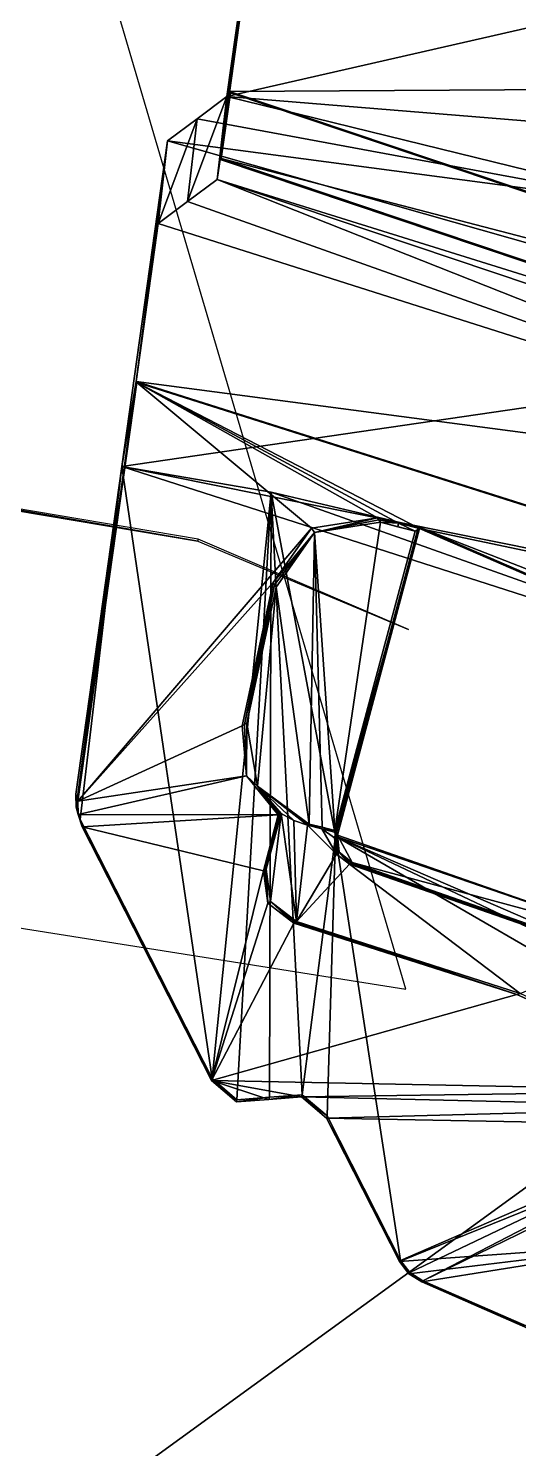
# Model space of a CAD drawing. Header units: millimetres. Extents: x -228 to 228, y -204 to 237.
# Drawn here: x 5.78 to 17.26, y 34.22 to 67.45 of the extents above; entities that cross this region are included whole.
import ezdxf

# ---------------------------------------------------------------- set-up
doc = ezdxf.new("R2010")
doc.units = ezdxf.units.MM
doc.header["$LTSCALE"] = 127.314815
for name, color, linetype in [('1824', 7, 'CONTINUOUS'), ('2216', 7, 'CONTINUOUS'), ('2468', 7, 'CONTINUOUS'), ('3522', 7, 'CONTINUOUS'), ('5003', 7, 'CONTINUOUS'), ('5004', 7, 'CONTINUOUS'), ('5007', 7, 'CONTINUOUS'), ('5008', 7, 'CONTINUOUS'), ('5010', 7, 'CONTINUOUS'), ('5080', 7, 'CONTINUOUS'), ('5083', 7, 'CONTINUOUS'), ('5084', 7, 'CONTINUOUS'), ('5085', 7, 'CONTINUOUS'), ('5126', 7, 'CONTINUOUS'), ('5127', 7, 'CONTINUOUS'), ('5130', 7, 'CONTINUOUS'), ('5131', 7, 'CONTINUOUS'), ('5136', 7, 'CONTINUOUS'), ('5137', 7, 'CONTINUOUS'), ('5155', 7, 'CONTINUOUS'), ('5156', 7, 'CONTINUOUS'), ('5242', 7, 'CONTINUOUS'), ('5248', 7, 'CONTINUOUS'), ('5249', 7, 'CONTINUOUS'), ('5250', 7, 'CONTINUOUS'), ('5251', 7, 'CONTINUOUS'), ('5252', 7, 'CONTINUOUS'), ('5253', 7, 'CONTINUOUS'), ('5254', 7, 'CONTINUOUS'), ('5281', 7, 'CONTINUOUS'), ('5282', 7, 'CONTINUOUS'), ('5283', 7, 'CONTINUOUS'), ('5284', 7, 'CONTINUOUS'), ('5291', 7, 'CONTINUOUS'), ('5292', 7, 'CONTINUOUS'), ('5294', 7, 'CONTINUOUS'), ('5296', 7, 'CONTINUOUS'), ('5297', 7, 'CONTINUOUS'), ('5300', 7, 'CONTINUOUS'), ('5301', 7, 'CONTINUOUS'), ('5310', 7, 'CONTINUOUS'), ('5311', 7, 'CONTINUOUS'), ('5314', 7, 'CONTINUOUS')]:
    doc.layers.add(name, color=color, linetype=linetype)

msp = doc.modelspace()

# ---------------------------------------------------------------- linework, layer by layer
at = {"layer": '1824', "color": 5, "linetype": 'Continuous'}
msp.add_3dface([(22.248, 43.836, 15.1), (8.498, 33.846, 15.1), (22.248, 43.836, 17.1), (22.248, 43.836, 15.1)], dxfattribs=at)
at = {"layer": '2216', "color": 5, "linetype": 'Continuous'}
msp.add_3dface([(0, 47.289, 1088.256), (14.613, 44.975, 1088.256), (0, 94.532, 1086.02), (0, 47.289, 1088.256)], dxfattribs=at)
at = {"layer": '2468', "color": 6, "linetype": 'Continuous'}
for points in [[(0.47, 57.067, 1080.953), (0.426, 57.023, 1083.49), (9.748, 55.455, 1083.49), (0.47, 57.067, 1080.953)], [(0.47, 57.067, 1080.953), (9.748, 55.455, 1083.49), (9.75, 55.503, 1080.818), (0.47, 57.067, 1080.953)], [(9.75, 55.503, 1080.818), (9.748, 55.455, 1083.49), (14.681, 53.39, 1080.626), (9.75, 55.503, 1080.818)]]:
    msp.add_3dface(points, dxfattribs=at)
at = {"layer": '3522', "color": 5, "linetype": 'Continuous'}
for points in [[(24.104, 60.531, 1035.99), (15.39, 82.099, 1035.99), (24.214, 61.072, 1035.99), (24.104, 60.531, 1035.99)], [(15.39, 82.099, 1035.99), (29.3, 76.176, 1035.99), (24.755, 61.181, 1035.99), (15.39, 82.099, 1035.99)], [(15.39, 82.099, 1035.99), (24.755, 61.181, 1035.99), (24.214, 61.072, 1035.99), (15.39, 82.099, 1035.99)]]:
    msp.add_3dface(points, dxfattribs=at)
at = {"layer": '5003', "color": 6, "linetype": 'Continuous'}
for points in [[(6.891, 49.537, 1039.01), (7.968, 57.198, 1039.01), (6.896, 49.231, 1039.01), (6.891, 49.537, 1039.01)], [(6.896, 49.231, 1039.01), (7.968, 57.198, 1039.01), (6.991, 48.94, 1039.01), (6.896, 49.231, 1039.01)], [(6.991, 48.94, 1039.01), (7.968, 57.198, 1039.01), (10.08, 42.878, 1039.01), (6.991, 48.94, 1039.01)], [(7.968, 57.198, 1039.01), (11.462, 56.601, 1039.01), (10.08, 42.878, 1039.01), (7.968, 57.198, 1039.01)], [(10.08, 42.878, 1039.01), (11.462, 56.601, 1039.01), (10.662, 42.381, 1039.01), (10.08, 42.878, 1039.01)], [(10.662, 42.381, 1039.01), (11.462, 56.601, 1039.01), (11.424, 42.441, 1039.01), (10.662, 42.381, 1039.01)], [(11.424, 42.441, 1039.01), (11.462, 56.601, 1039.01), (12.188, 42.501, 1039.01), (11.424, 42.441, 1039.01)], [(14.913, 55.791, 1039.01), (12.972, 48.548, 1039.01), (11.462, 56.601, 1039.01), (14.913, 55.791, 1039.01)], [(11.462, 56.601, 1039.01), (12.972, 48.548, 1039.01), (12.188, 42.501, 1039.01), (11.462, 56.601, 1039.01)], [(12.188, 42.501, 1039.01), (12.972, 48.548, 1039.01), (12.77, 42.004, 1039.01), (12.188, 42.501, 1039.01)], [(12.77, 42.004, 1039.01), (12.972, 48.548, 1039.01), (14.491, 38.626, 1039.01), (12.77, 42.004, 1039.01)], [(23.429, 42.502, 1039.01), (12.972, 48.548, 1039.01), (25.054, 42.826, 1039.01), (23.429, 42.502, 1039.01)], [(12.972, 48.548, 1039.01), (23.429, 42.502, 1039.01), (14.491, 38.626, 1039.01), (12.972, 48.548, 1039.01)], [(25.054, 42.826, 1039.01), (12.972, 48.548, 1039.01), (26.546, 42.668, 1039.01), (25.054, 42.826, 1039.01)], [(14.491, 38.626, 1039.01), (23.429, 42.502, 1039.01), (14.71, 38.34, 1039.01), (14.491, 38.626, 1039.01)], [(14.71, 38.34, 1039.01), (23.429, 42.502, 1039.01), (15.016, 38.149, 1039.01), (14.71, 38.34, 1039.01)], [(23.429, 42.502, 1039.01), (22.05, 41.582, 1039.01), (15.016, 38.149, 1039.01), (23.429, 42.502, 1039.01)], [(15.016, 38.149, 1039.01), (22.05, 41.582, 1039.01), (17.806, 36.929, 1039.01), (15.016, 38.149, 1039.01)]]:
    msp.add_3dface(points, dxfattribs=at)
at = {"layer": '5004', "color": 6, "linetype": 'Continuous'}
for points in [[(8.316, 59.169, 1041.01), (6.938, 49.368, 1041.01), (12.41, 55.759, 1041.01), (8.316, 59.169, 1041.01)], [(8.316, 59.169, 1041.01), (14.937, 55.747, 1041.01), (27.297, 53.15, 1041.01), (8.316, 59.169, 1041.01)], [(14.937, 55.747, 1041.01), (8.316, 59.169, 1041.01), (14.444, 55.877, 1041.01), (14.937, 55.747, 1041.01)], [(14.444, 55.877, 1041.01), (8.316, 59.169, 1041.01), (13.95, 56.002, 1041.01), (14.444, 55.877, 1041.01)], [(13.95, 56.002, 1041.01), (8.316, 59.169, 1041.01), (12.41, 55.759, 1041.01), (13.95, 56.002, 1041.01)], [(12.41, 55.759, 1041.01), (6.938, 49.368, 1041.01), (11.512, 54.484, 1041.01), (12.41, 55.759, 1041.01)], [(27.297, 53.15, 1041.01), (14.937, 55.747, 1041.01), (30.499, 48.996, 1041.01), (27.297, 53.15, 1041.01)], [(11.512, 54.484, 1041.01), (6.938, 49.368, 1041.01), (10.787, 51.133, 1041.01), (11.512, 54.484, 1041.01)], [(10.787, 51.133, 1041.01), (6.938, 49.368, 1041.01), (10.888, 49.961, 1041.01), (10.787, 51.133, 1041.01)], [(6.938, 49.368, 1041.01), (6.942, 49.062, 1041.01), (10.888, 49.961, 1041.01), (6.938, 49.368, 1041.01)], [(10.888, 49.961, 1041.01), (6.942, 49.062, 1041.01), (11.629, 49.049, 1041.01), (10.888, 49.961, 1041.01)], [(6.942, 49.062, 1041.01), (7.038, 48.771, 1041.01), (11.629, 49.049, 1041.01), (6.942, 49.062, 1041.01)], [(11.629, 49.049, 1041.01), (7.038, 48.771, 1041.01), (11.279, 47.743, 1041.01), (11.629, 49.049, 1041.01)], [(7.038, 48.771, 1041.01), (10.065, 42.831, 1041.01), (11.279, 47.743, 1041.01), (7.038, 48.771, 1041.01)], [(13.055, 48.173, 1041.01), (13.015, 48.573, 1041.01), (13.008, 48.547, 1041.01), (13.055, 48.173, 1041.01)], [(13.357, 47.936, 1041.01), (13.015, 48.573, 1041.01), (13.055, 48.173, 1041.01), (13.357, 47.936, 1041.01)], [(13.015, 48.573, 1041.01), (13.357, 47.936, 1041.01), (20.013, 46.133, 1041.01), (13.015, 48.573, 1041.01)], [(13.357, 47.936, 1041.01), (19.466, 45.796, 1041.01), (20.013, 46.133, 1041.01), (13.357, 47.936, 1041.01)], [(11.279, 47.743, 1041.01), (10.065, 42.831, 1041.01), (11.382, 46.98, 1041.01), (11.279, 47.743, 1041.01)], [(11.382, 46.98, 1041.01), (10.065, 42.831, 1041.01), (11.996, 46.516, 1041.01), (11.382, 46.98, 1041.01)], [(11.996, 46.516, 1041.01), (10.065, 42.831, 1041.01), (17.216, 44.847, 1041.01), (11.996, 46.516, 1041.01)], [(17.216, 44.847, 1041.01), (10.065, 42.831, 1041.01), (22.212, 42.594, 1041.01), (17.216, 44.847, 1041.01)], [(12.173, 42.454, 1041.01), (10.065, 42.831, 1041.01), (11.409, 42.393, 1041.01), (12.173, 42.454, 1041.01)], [(10.647, 42.334, 1041.01), (11.409, 42.393, 1041.01), (10.065, 42.831, 1041.01), (10.647, 42.334, 1041.01)], [(10.065, 42.831, 1041.01), (12.173, 42.454, 1041.01), (22.212, 42.594, 1041.01), (10.065, 42.831, 1041.01)], [(22.212, 42.594, 1041.01), (12.173, 42.454, 1041.01), (22.478, 42.21, 1041.01), (22.212, 42.594, 1041.01)], [(12.173, 42.454, 1041.01), (12.755, 41.957, 1041.01), (22.478, 42.21, 1041.01), (12.173, 42.454, 1041.01)], [(22.478, 42.21, 1041.01), (12.755, 41.957, 1041.01), (22.307, 41.772, 1041.01), (22.478, 42.21, 1041.01)], [(12.755, 41.957, 1041.01), (14.466, 38.598, 1041.01), (22.307, 41.772, 1041.01), (12.755, 41.957, 1041.01)], [(22.307, 41.772, 1041.01), (14.466, 38.598, 1041.01), (20.869, 39.06, 1041.01), (22.307, 41.772, 1041.01)], [(14.466, 38.598, 1041.01), (14.685, 38.312, 1041.01), (20.869, 39.06, 1041.01), (14.466, 38.598, 1041.01)], [(14.685, 38.312, 1041.01), (14.991, 38.122, 1041.01), (20.869, 39.06, 1041.01), (14.685, 38.312, 1041.01)], [(14.991, 38.122, 1041.01), (17.786, 36.901, 1041.01), (20.869, 39.06, 1041.01), (14.991, 38.122, 1041.01)]]:
    msp.add_3dface(points, dxfattribs=at)
at = {"layer": '5007', "color": 6, "linetype": 'Continuous'}
msp.add_3dface([(29.99, 66.161, 1079.566), (28.964, 67.972, 1079.665), (11.441, 71.735, 1079.566), (29.99, 66.161, 1079.566)], dxfattribs=at)
at = {"layer": '5008', "color": 6, "linetype": 'Continuous'}
for points in [[(9.503, 63.398, 1057.814), (29.069, 56.453, 1040.41), (10.199, 63.915, 1075.51), (9.503, 63.398, 1057.814)], [(10.199, 63.915, 1075.51), (29.069, 56.453, 1040.41), (30.444, 57.117, 1075.51), (10.199, 63.915, 1075.51)], [(8.816, 62.883, 1040.41), (29.069, 56.453, 1040.41), (9.503, 63.398, 1057.814), (8.816, 62.883, 1040.41)]]:
    msp.add_3dface(points, dxfattribs=at)
at = {"layer": '5010', "color": 6, "linetype": 'Continuous'}
for points in [[(10.427, 65.859, 1074.21), (21.241, 63.206, 1074.21), (9.726, 65.338, 1056.417), (10.427, 65.859, 1074.21)], [(9.726, 65.338, 1056.417), (21.241, 63.206, 1074.21), (9.036, 64.82, 1038.91), (9.726, 65.338, 1056.417)], [(9.036, 64.82, 1038.91), (21.241, 63.206, 1074.21), (26.396, 59.888, 1038.91), (9.036, 64.82, 1038.91)]]:
    msp.add_3dface(points, dxfattribs=at)
at = {"layer": '5080', "color": 6, "linetype": 'Continuous'}
for points in [[(11.282, 71.617, 1075.51), (10.488, 65.971, 1075.51), (29.802, 66.091, 1075.51), (11.282, 71.617, 1075.51)], [(10.488, 65.971, 1075.51), (31.433, 58.942, 1075.51), (29.802, 66.091, 1075.51), (10.488, 65.971, 1075.51)], [(10.266, 64.387, 1075.51), (10.199, 63.915, 1075.51), (30.671, 57.536, 1075.51), (10.266, 64.387, 1075.51)], [(10.199, 63.915, 1075.51), (30.444, 57.117, 1075.51), (30.671, 57.536, 1075.51), (10.199, 63.915, 1075.51)]]:
    msp.add_3dface(points, dxfattribs=at)
at = {"layer": '5083', "color": 6, "linetype": 'Continuous'}
for points in [[(31.444, 58.907, 1076.26), (10.511, 65.941, 1076.26), (10.295, 64.409, 1076.26), (31.444, 58.907, 1076.26)], [(30.706, 57.546, 1076.26), (31.444, 58.907, 1076.26), (10.295, 64.409, 1076.26), (30.706, 57.546, 1076.26)]]:
    msp.add_3dface(points, dxfattribs=at)
at = {"layer": '5084', "color": 6, "linetype": 'Continuous'}
for points in [[(9.036, 64.82, 1038.91), (26.396, 59.888, 1038.91), (7.965, 57.202, 1038.91), (9.036, 64.82, 1038.91)], [(26.396, 59.888, 1038.91), (41.748, 50.403, 1038.91), (7.965, 57.202, 1038.91), (26.396, 59.888, 1038.91)], [(7.965, 57.202, 1038.91), (41.748, 50.403, 1038.91), (26.799, 51.159, 1038.91), (7.965, 57.202, 1038.91)]]:
    msp.add_3dface(points, dxfattribs=at)
at = {"layer": '5085', "color": 6, "linetype": 'Continuous'}
for points in [[(7.968, 57.198, 1039.01), (7.965, 57.202, 1038.91), (26.799, 51.159, 1038.91), (7.968, 57.198, 1039.01)], [(11.462, 56.601, 1039.01), (7.968, 57.198, 1039.01), (26.799, 51.159, 1038.91), (11.462, 56.601, 1039.01)], [(14.913, 55.791, 1039.01), (11.462, 56.601, 1039.01), (26.799, 51.159, 1038.91), (14.913, 55.791, 1039.01)], [(14.914, 55.787, 1039.11), (14.913, 55.791, 1039.01), (26.799, 51.159, 1038.91), (14.914, 55.787, 1039.11)], [(14.914, 55.787, 1039.11), (26.799, 51.159, 1038.91), (30.505, 49.029, 1039.21), (14.914, 55.787, 1039.11)]]:
    msp.add_3dface(points, dxfattribs=at)
at = {"layer": '5126', "color": 6, "linetype": 'Continuous'}
for points in [[(14.019, 55.895, 1046.01), (12.477, 55.654, 1046.01), (12.953, 48.68, 1046.01), (14.019, 55.895, 1046.01)], [(14.83, 55.685, 1046.01), (14.019, 55.895, 1046.01), (12.953, 48.68, 1046.01), (14.83, 55.685, 1046.01)], [(14.425, 55.791, 1046.01), (14.019, 55.895, 1046.01), (14.83, 55.685, 1046.01), (14.425, 55.791, 1046.01)], [(12.477, 55.654, 1046.01), (11.578, 54.378, 1046.01), (12.355, 48.835, 1046.01), (12.477, 55.654, 1046.01)], [(12.654, 48.759, 1046.01), (12.477, 55.654, 1046.01), (12.355, 48.835, 1046.01), (12.654, 48.759, 1046.01)], [(12.953, 48.68, 1046.01), (12.477, 55.654, 1046.01), (12.654, 48.759, 1046.01), (12.953, 48.68, 1046.01)], [(11.578, 54.378, 1046.01), (10.891, 51.197, 1046.01), (11.143, 49.724, 1046.01), (11.578, 54.378, 1046.01)], [(12.355, 48.835, 1046.01), (11.578, 54.378, 1046.01), (11.143, 49.724, 1046.01), (12.355, 48.835, 1046.01)]]:
    msp.add_3dface(points, dxfattribs=at)
at = {"layer": '5127', "color": 6, "linetype": 'Continuous'}
for points in [[(10.199, 63.915, 1075.51), (11.543, 73.514, 1075.352), (11.242, 71.664, 1074.21), (10.199, 63.915, 1075.51)], [(11.543, 73.514, 1075.352), (10.199, 63.915, 1075.51), (10.266, 64.387, 1075.51), (11.543, 73.514, 1075.352)], [(10.488, 65.971, 1075.51), (11.543, 73.514, 1075.352), (10.266, 64.387, 1075.51), (10.488, 65.971, 1075.51)], [(11.543, 73.514, 1075.352), (10.488, 65.971, 1075.51), (11.282, 71.617, 1075.51), (11.543, 73.514, 1075.352)], [(10.199, 63.915, 1075.51), (11.242, 71.664, 1074.21), (10.427, 65.859, 1074.21), (10.199, 63.915, 1075.51)], [(9.503, 63.398, 1057.814), (10.199, 63.915, 1075.51), (10.427, 65.859, 1074.21), (9.503, 63.398, 1057.814)], [(9.503, 63.398, 1057.814), (10.427, 65.859, 1074.21), (9.726, 65.338, 1056.417), (9.503, 63.398, 1057.814)], [(10.488, 65.971, 1075.51), (10.266, 64.387, 1075.51), (10.295, 64.409, 1076.26), (10.488, 65.971, 1075.51)], [(10.511, 65.941, 1076.26), (10.488, 65.971, 1075.51), (10.295, 64.409, 1076.26), (10.511, 65.941, 1076.26)], [(8.816, 62.883, 1040.41), (9.503, 63.398, 1057.814), (9.726, 65.338, 1056.417), (8.816, 62.883, 1040.41)], [(8.816, 62.883, 1040.41), (9.726, 65.338, 1056.417), (9.036, 64.82, 1038.91), (8.816, 62.883, 1040.41)], [(7.968, 57.198, 1039.01), (9.036, 64.82, 1038.91), (7.965, 57.202, 1038.91), (7.968, 57.198, 1039.01)], [(9.036, 64.82, 1038.91), (7.968, 57.198, 1039.01), (8.298, 59.192, 1040.41), (9.036, 64.82, 1038.91)], [(8.816, 62.883, 1040.41), (9.036, 64.82, 1038.91), (8.298, 59.192, 1040.41), (8.816, 62.883, 1040.41)], [(7.968, 57.198, 1039.01), (6.938, 49.368, 1041.01), (8.298, 59.192, 1040.41), (7.968, 57.198, 1039.01)], [(6.938, 49.368, 1041.01), (8.316, 59.169, 1041.01), (8.298, 59.192, 1040.41), (6.938, 49.368, 1041.01)], [(7.968, 57.198, 1039.01), (6.891, 49.537, 1039.01), (6.938, 49.368, 1041.01), (7.968, 57.198, 1039.01)]]:
    msp.add_3dface(points, dxfattribs=at)
at = {"layer": '5130', "color": 6, "linetype": 'Continuous'}
for points in [[(29.069, 56.453, 1040.41), (8.816, 62.883, 1040.41), (8.298, 59.192, 1040.41), (29.069, 56.453, 1040.41)], [(29.069, 56.453, 1040.41), (8.298, 59.192, 1040.41), (27.29, 53.177, 1040.41), (29.069, 56.453, 1040.41)]]:
    msp.add_3dface(points, dxfattribs=at)
at = {"layer": '5131', "color": 6, "linetype": 'Continuous'}
for points in [[(8.298, 59.192, 1040.41), (8.316, 59.169, 1041.01), (27.29, 53.177, 1040.41), (8.298, 59.192, 1040.41)], [(8.316, 59.169, 1041.01), (27.297, 53.15, 1041.01), (27.29, 53.177, 1040.41), (8.316, 59.169, 1041.01)]]:
    msp.add_3dface(points, dxfattribs=at)
at = {"layer": '5136', "color": 6, "linetype": 'Continuous'}
for points in [[(31.433, 58.942, 1075.51), (10.488, 65.971, 1075.51), (10.511, 65.941, 1076.26), (31.433, 58.942, 1075.51)], [(31.433, 58.942, 1075.51), (10.511, 65.941, 1076.26), (31.444, 58.907, 1076.26), (31.433, 58.942, 1075.51)]]:
    msp.add_3dface(points, dxfattribs=at)
at = {"layer": '5137', "color": 6, "linetype": 'Continuous'}
for points in [[(10.266, 64.387, 1075.51), (30.671, 57.536, 1075.51), (10.295, 64.409, 1076.26), (10.266, 64.387, 1075.51)], [(30.671, 57.536, 1075.51), (30.706, 57.546, 1076.26), (10.295, 64.409, 1076.26), (30.671, 57.536, 1075.51)]]:
    msp.add_3dface(points, dxfattribs=at)
at = {"layer": '5155', "color": 6, "linetype": 'Continuous'}
for points in [[(12.972, 48.548, 1039.01), (13.015, 48.573, 1041.01), (20.013, 46.133, 1041.01), (12.972, 48.548, 1039.01)], [(26.546, 42.668, 1039.01), (12.972, 48.548, 1039.01), (20.013, 46.133, 1041.01), (26.546, 42.668, 1039.01)]]:
    msp.add_3dface(points, dxfattribs=at)
at = {"layer": '5156', "color": 6, "linetype": 'Continuous'}
for points in [[(14.937, 55.747, 1041.01), (14.914, 55.787, 1039.11), (30.505, 49.029, 1039.21), (14.937, 55.747, 1041.01)], [(30.499, 48.996, 1041.01), (14.937, 55.747, 1041.01), (30.505, 49.029, 1039.21), (30.499, 48.996, 1041.01)]]:
    msp.add_3dface(points, dxfattribs=at)
at = {"layer": '5242', "color": 6, "linetype": 'Continuous'}
for points in [[(11.344, 47.781, 1044.01), (11.446, 47.019, 1044.01), (11.693, 49.085, 1044.01), (11.344, 47.781, 1044.01)], [(11.446, 47.019, 1044.01), (12.059, 46.554, 1044.01), (11.693, 49.085, 1044.01), (11.446, 47.019, 1044.01)], [(11.693, 49.085, 1044.01), (12.059, 46.554, 1044.01), (11.993, 48.92, 1044.01), (11.693, 49.085, 1044.01)], [(11.993, 48.92, 1044.01), (12.059, 46.554, 1044.01), (12.315, 48.81, 1044.01), (11.993, 48.92, 1044.01)], [(12.059, 46.554, 1044.01), (12.993, 48.133, 1044.01), (12.315, 48.81, 1044.01), (12.059, 46.554, 1044.01)], [(12.315, 48.81, 1044.01), (12.993, 48.133, 1044.01), (12.647, 48.725, 1044.01), (12.315, 48.81, 1044.01)], [(12.993, 48.133, 1044.01), (12.944, 48.51, 1044.01), (12.647, 48.725, 1044.01), (12.993, 48.133, 1044.01)], [(12.647, 48.725, 1044.01), (12.944, 48.51, 1044.01), (12.978, 48.637, 1044.01), (12.647, 48.725, 1044.01)], [(13.293, 47.899, 1044.01), (12.993, 48.133, 1044.01), (12.059, 46.554, 1044.01), (13.293, 47.899, 1044.01)], [(17.295, 44.873, 1044.01), (13.293, 47.899, 1044.01), (12.059, 46.554, 1044.01), (17.295, 44.873, 1044.01)], [(19.427, 45.756, 1044.01), (13.293, 47.899, 1044.01), (17.295, 44.873, 1044.01), (19.427, 45.756, 1044.01)]]:
    msp.add_3dface(points, dxfattribs=at)
at = {"layer": '5248', "color": 6, "linetype": 'Continuous'}
for points in [[(6.991, 48.94, 1039.01), (10.08, 42.878, 1039.01), (7.038, 48.771, 1041.01), (6.991, 48.94, 1039.01)], [(10.08, 42.878, 1039.01), (10.065, 42.831, 1041.01), (7.038, 48.771, 1041.01), (10.08, 42.878, 1039.01)]]:
    msp.add_3dface(points, dxfattribs=at)
at = {"layer": '5249', "color": 6, "linetype": 'Continuous'}
for points in [[(12.77, 42.004, 1039.01), (14.491, 38.626, 1039.01), (12.755, 41.957, 1041.01), (12.77, 42.004, 1039.01)], [(12.755, 41.957, 1041.01), (14.491, 38.626, 1039.01), (14.479, 38.612, 1040.01), (12.755, 41.957, 1041.01)], [(14.466, 38.598, 1041.01), (12.755, 41.957, 1041.01), (14.479, 38.612, 1040.01), (14.466, 38.598, 1041.01)]]:
    msp.add_3dface(points, dxfattribs=at)
at = {"layer": '5250', "color": 6, "linetype": 'Continuous'}
for points in [[(10.08, 42.878, 1039.01), (10.662, 42.381, 1039.01), (10.065, 42.831, 1041.01), (10.08, 42.878, 1039.01)], [(10.662, 42.381, 1039.01), (10.647, 42.334, 1041.01), (10.065, 42.831, 1041.01), (10.662, 42.381, 1039.01)], [(10.662, 42.381, 1039.01), (11.424, 42.441, 1039.01), (10.647, 42.334, 1041.01), (10.662, 42.381, 1039.01)], [(11.424, 42.441, 1039.01), (11.409, 42.393, 1041.01), (10.647, 42.334, 1041.01), (11.424, 42.441, 1039.01)]]:
    msp.add_3dface(points, dxfattribs=at)
at = {"layer": '5251', "color": 6, "linetype": 'Continuous'}
for points in [[(11.424, 42.441, 1039.01), (12.188, 42.501, 1039.01), (11.409, 42.393, 1041.01), (11.424, 42.441, 1039.01)], [(12.188, 42.501, 1039.01), (12.173, 42.454, 1041.01), (11.409, 42.393, 1041.01), (12.188, 42.501, 1039.01)], [(12.188, 42.501, 1039.01), (12.77, 42.004, 1039.01), (12.173, 42.454, 1041.01), (12.188, 42.501, 1039.01)], [(12.77, 42.004, 1039.01), (12.755, 41.957, 1041.01), (12.173, 42.454, 1041.01), (12.77, 42.004, 1039.01)]]:
    msp.add_3dface(points, dxfattribs=at)
at = {"layer": '5252', "color": 6, "linetype": 'Continuous'}
for points in [[(6.891, 49.537, 1039.01), (6.896, 49.231, 1039.01), (6.938, 49.368, 1041.01), (6.891, 49.537, 1039.01)], [(6.896, 49.231, 1039.01), (6.942, 49.062, 1041.01), (6.938, 49.368, 1041.01), (6.896, 49.231, 1039.01)], [(6.896, 49.231, 1039.01), (6.991, 48.94, 1039.01), (6.942, 49.062, 1041.01), (6.896, 49.231, 1039.01)], [(6.991, 48.94, 1039.01), (7.038, 48.771, 1041.01), (6.942, 49.062, 1041.01), (6.991, 48.94, 1039.01)]]:
    msp.add_3dface(points, dxfattribs=at)
at = {"layer": '5253', "color": 6, "linetype": 'Continuous'}
for points in [[(11.441, 71.735, 1079.566), (11.282, 71.617, 1075.51), (29.802, 66.091, 1075.51), (11.441, 71.735, 1079.566)], [(29.99, 66.161, 1079.566), (11.441, 71.735, 1079.566), (29.802, 66.091, 1075.51), (29.99, 66.161, 1079.566)]]:
    msp.add_3dface(points, dxfattribs=at)
at = {"layer": '5254', "color": 6, "linetype": 'Continuous'}
for points in [[(11.242, 71.664, 1074.21), (23.11, 68.76, 1074.21), (10.427, 65.859, 1074.21), (11.242, 71.664, 1074.21)], [(23.11, 68.76, 1074.21), (34.323, 63.907, 1074.21), (10.427, 65.859, 1074.21), (23.11, 68.76, 1074.21)], [(34.323, 63.907, 1074.21), (21.241, 63.206, 1074.21), (10.427, 65.859, 1074.21), (34.323, 63.907, 1074.21)]]:
    msp.add_3dface(points, dxfattribs=at)
at = {"layer": '5281', "color": 6, "linetype": 'Continuous'}
for points in [[(11.512, 54.484, 1041.01), (10.787, 51.133, 1041.01), (10.841, 51.166, 1043.621), (11.512, 54.484, 1041.01)], [(11.512, 54.484, 1041.01), (10.841, 51.166, 1043.621), (11.544, 54.433, 1043.395), (11.512, 54.484, 1041.01)], [(10.841, 51.166, 1043.621), (10.891, 51.197, 1046.01), (11.544, 54.433, 1043.395), (10.841, 51.166, 1043.621)], [(10.891, 51.197, 1046.01), (11.578, 54.378, 1046.01), (11.544, 54.433, 1043.395), (10.891, 51.197, 1046.01)]]:
    msp.add_3dface(points, dxfattribs=at)
at = {"layer": '5282', "color": 6, "linetype": 'Continuous'}
for points in [[(11.996, 46.516, 1041.01), (17.216, 44.847, 1041.01), (12.028, 46.536, 1042.574), (11.996, 46.516, 1041.01)], [(17.216, 44.847, 1041.01), (12.059, 46.554, 1044.01), (12.028, 46.536, 1042.574), (17.216, 44.847, 1041.01)], [(17.216, 44.847, 1041.01), (17.295, 44.873, 1044.01), (12.059, 46.554, 1044.01), (17.216, 44.847, 1041.01)], [(17.216, 44.847, 1041.01), (22.212, 42.594, 1041.01), (17.295, 44.873, 1044.01), (17.216, 44.847, 1041.01)]]:
    msp.add_3dface(points, dxfattribs=at)
at = {"layer": '5283', "color": 6, "linetype": 'Continuous'}
for points in [[(11.629, 49.049, 1041.01), (11.279, 47.743, 1041.01), (11.313, 47.763, 1042.574), (11.629, 49.049, 1041.01)], [(11.661, 49.067, 1042.509), (11.629, 49.049, 1041.01), (11.313, 47.763, 1042.574), (11.661, 49.067, 1042.509)], [(11.344, 47.781, 1044.01), (11.661, 49.067, 1042.509), (11.313, 47.763, 1042.574), (11.344, 47.781, 1044.01)], [(11.344, 47.781, 1044.01), (11.693, 49.085, 1044.01), (11.661, 49.067, 1042.509), (11.344, 47.781, 1044.01)]]:
    msp.add_3dface(points, dxfattribs=at)
at = {"layer": '5284', "color": 6, "linetype": 'Continuous'}
for points in [[(13.293, 47.899, 1044.01), (19.427, 45.756, 1044.01), (13.326, 47.918, 1042.447), (13.293, 47.899, 1044.01)], [(19.427, 45.756, 1044.01), (13.357, 47.936, 1041.01), (13.326, 47.918, 1042.447), (19.427, 45.756, 1044.01)], [(19.466, 45.796, 1041.01), (13.357, 47.936, 1041.01), (19.427, 45.756, 1044.01), (19.466, 45.796, 1041.01)]]:
    msp.add_3dface(points, dxfattribs=at)
at = {"layer": '5291', "color": 6, "linetype": 'Continuous'}
for points in [[(17.786, 36.901, 1041.01), (14.991, 38.122, 1041.01), (15.004, 38.136, 1040.01), (17.786, 36.901, 1041.01)], [(15.016, 38.149, 1039.01), (17.786, 36.901, 1041.01), (15.004, 38.136, 1040.01), (15.016, 38.149, 1039.01)], [(15.016, 38.149, 1039.01), (17.806, 36.929, 1039.01), (17.786, 36.901, 1041.01), (15.016, 38.149, 1039.01)]]:
    msp.add_3dface(points, dxfattribs=at)
at = {"layer": '5292', "color": 6, "linetype": 'Continuous'}
for points in [[(14.685, 38.312, 1041.01), (14.466, 38.598, 1041.01), (14.479, 38.612, 1040.01), (14.685, 38.312, 1041.01)], [(14.491, 38.626, 1039.01), (14.685, 38.312, 1041.01), (14.479, 38.612, 1040.01), (14.491, 38.626, 1039.01)], [(14.491, 38.626, 1039.01), (14.71, 38.34, 1039.01), (14.685, 38.312, 1041.01), (14.491, 38.626, 1039.01)], [(14.71, 38.34, 1039.01), (15.016, 38.149, 1039.01), (14.685, 38.312, 1041.01), (14.71, 38.34, 1039.01)], [(14.685, 38.312, 1041.01), (15.016, 38.149, 1039.01), (15.004, 38.136, 1040.01), (14.685, 38.312, 1041.01)], [(14.991, 38.122, 1041.01), (14.685, 38.312, 1041.01), (15.004, 38.136, 1040.01), (14.991, 38.122, 1041.01)]]:
    msp.add_3dface(points, dxfattribs=at)
at = {"layer": '5294', "color": 6, "linetype": 'Continuous'}
for points in [[(11.279, 47.743, 1041.01), (11.382, 46.98, 1041.01), (11.313, 47.763, 1042.574), (11.279, 47.743, 1041.01)], [(11.382, 46.98, 1041.01), (11.344, 47.781, 1044.01), (11.313, 47.763, 1042.574), (11.382, 46.98, 1041.01)], [(11.382, 46.98, 1041.01), (11.446, 47.019, 1044.01), (11.344, 47.781, 1044.01), (11.382, 46.98, 1041.01)], [(11.382, 46.98, 1041.01), (11.996, 46.516, 1041.01), (11.446, 47.019, 1044.01), (11.382, 46.98, 1041.01)], [(11.446, 47.019, 1044.01), (11.996, 46.516, 1041.01), (12.028, 46.536, 1042.574), (11.446, 47.019, 1044.01)], [(12.059, 46.554, 1044.01), (11.446, 47.019, 1044.01), (12.028, 46.536, 1042.574), (12.059, 46.554, 1044.01)]]:
    msp.add_3dface(points, dxfattribs=at)
at = {"layer": '5296', "color": 6, "linetype": 'Continuous'}
for points in [[(13.95, 56.002, 1041.01), (13.983, 55.951, 1043.395), (14.444, 55.877, 1041.01), (13.95, 56.002, 1041.01)], [(14.019, 55.895, 1046.01), (14.444, 55.877, 1041.01), (13.983, 55.951, 1043.395), (14.019, 55.895, 1046.01)], [(14.444, 55.877, 1041.01), (14.019, 55.895, 1046.01), (14.425, 55.791, 1046.01), (14.444, 55.877, 1041.01)], [(14.444, 55.877, 1041.01), (14.425, 55.791, 1046.01), (14.83, 55.685, 1046.01), (14.444, 55.877, 1041.01)], [(14.937, 55.747, 1041.01), (14.444, 55.877, 1041.01), (14.83, 55.685, 1046.01), (14.937, 55.747, 1041.01)]]:
    msp.add_3dface(points, dxfattribs=at)
at = {"layer": '5297', "color": 6, "linetype": 'Continuous'}
for points in [[(12.315, 48.81, 1044.01), (12.647, 48.725, 1044.01), (12.335, 48.823, 1045.027), (12.315, 48.81, 1044.01)], [(12.647, 48.725, 1044.01), (12.355, 48.835, 1046.01), (12.335, 48.823, 1045.027), (12.647, 48.725, 1044.01)], [(12.654, 48.759, 1046.01), (12.355, 48.835, 1046.01), (12.647, 48.725, 1044.01), (12.654, 48.759, 1046.01)], [(12.953, 48.68, 1046.01), (12.654, 48.759, 1046.01), (12.647, 48.725, 1044.01), (12.953, 48.68, 1046.01)], [(12.953, 48.68, 1046.01), (12.647, 48.725, 1044.01), (12.978, 48.637, 1044.01), (12.953, 48.68, 1046.01)]]:
    msp.add_3dface(points, dxfattribs=at)
at = {"layer": '5300', "color": 6, "linetype": 'Continuous'}
for points in [[(14.937, 55.747, 1041.01), (14.83, 55.685, 1046.01), (12.953, 48.68, 1046.01), (14.937, 55.747, 1041.01)], [(14.937, 55.747, 1041.01), (12.953, 48.68, 1046.01), (12.978, 48.637, 1044.01), (14.937, 55.747, 1041.01)], [(13.015, 48.573, 1041.01), (14.937, 55.747, 1041.01), (12.978, 48.637, 1044.01), (13.015, 48.573, 1041.01)], [(12.944, 48.51, 1044.01), (13.015, 48.573, 1041.01), (12.978, 48.637, 1044.01), (12.944, 48.51, 1044.01)], [(13.015, 48.573, 1041.01), (12.944, 48.51, 1044.01), (12.977, 48.529, 1042.447), (13.015, 48.573, 1041.01)], [(13.008, 48.547, 1041.01), (13.015, 48.573, 1041.01), (12.977, 48.529, 1042.447), (13.008, 48.547, 1041.01)]]:
    msp.add_3dface(points, dxfattribs=at)
at = {"layer": '5301', "color": 6, "linetype": 'Continuous'}
for points in [[(14.913, 55.791, 1039.01), (13.015, 48.573, 1041.01), (12.972, 48.548, 1039.01), (14.913, 55.791, 1039.01)], [(14.914, 55.787, 1039.11), (13.015, 48.573, 1041.01), (14.913, 55.791, 1039.01), (14.914, 55.787, 1039.11)], [(14.937, 55.747, 1041.01), (13.015, 48.573, 1041.01), (14.914, 55.787, 1039.11), (14.937, 55.747, 1041.01)]]:
    msp.add_3dface(points, dxfattribs=at)
at = {"layer": '5310', "color": 6, "linetype": 'Continuous'}
for points in [[(10.888, 49.961, 1041.01), (10.891, 51.197, 1046.01), (10.841, 51.166, 1043.621), (10.888, 49.961, 1041.01)], [(10.891, 51.197, 1046.01), (10.888, 49.961, 1041.01), (11.143, 49.724, 1046.01), (10.891, 51.197, 1046.01)], [(10.787, 51.133, 1041.01), (10.888, 49.961, 1041.01), (10.841, 51.166, 1043.621), (10.787, 51.133, 1041.01)], [(10.888, 49.961, 1041.01), (11.629, 49.049, 1041.01), (11.143, 49.724, 1046.01), (10.888, 49.961, 1041.01)], [(11.143, 49.724, 1046.01), (11.629, 49.049, 1041.01), (11.661, 49.067, 1042.509), (11.143, 49.724, 1046.01)], [(12.355, 48.835, 1046.01), (11.143, 49.724, 1046.01), (12.335, 48.823, 1045.027), (12.355, 48.835, 1046.01)], [(11.143, 49.724, 1046.01), (11.693, 49.085, 1044.01), (11.993, 48.92, 1044.01), (11.143, 49.724, 1046.01)], [(11.693, 49.085, 1044.01), (11.143, 49.724, 1046.01), (11.661, 49.067, 1042.509), (11.693, 49.085, 1044.01)], [(11.143, 49.724, 1046.01), (11.993, 48.92, 1044.01), (12.315, 48.81, 1044.01), (11.143, 49.724, 1046.01)], [(11.143, 49.724, 1046.01), (12.315, 48.81, 1044.01), (12.335, 48.823, 1045.027), (11.143, 49.724, 1046.01)]]:
    msp.add_3dface(points, dxfattribs=at)
at = {"layer": '5311', "color": 6, "linetype": 'Continuous'}
for points in [[(13.95, 56.002, 1041.01), (12.41, 55.759, 1041.01), (12.477, 55.654, 1046.01), (13.95, 56.002, 1041.01)], [(13.95, 56.002, 1041.01), (12.477, 55.654, 1046.01), (13.983, 55.951, 1043.395), (13.95, 56.002, 1041.01)], [(12.477, 55.654, 1046.01), (14.019, 55.895, 1046.01), (13.983, 55.951, 1043.395), (12.477, 55.654, 1046.01)], [(12.41, 55.759, 1041.01), (11.512, 54.484, 1041.01), (12.477, 55.654, 1046.01), (12.41, 55.759, 1041.01)], [(12.477, 55.654, 1046.01), (11.512, 54.484, 1041.01), (11.544, 54.433, 1043.395), (12.477, 55.654, 1046.01)], [(11.578, 54.378, 1046.01), (12.477, 55.654, 1046.01), (11.544, 54.433, 1043.395), (11.578, 54.378, 1046.01)]]:
    msp.add_3dface(points, dxfattribs=at)
at = {"layer": '5314', "color": 6, "linetype": 'Continuous'}
for points in [[(12.944, 48.51, 1044.01), (12.993, 48.133, 1044.01), (12.977, 48.529, 1042.447), (12.944, 48.51, 1044.01)], [(12.993, 48.133, 1044.01), (13.008, 48.547, 1041.01), (12.977, 48.529, 1042.447), (12.993, 48.133, 1044.01)], [(13.055, 48.173, 1041.01), (13.008, 48.547, 1041.01), (12.993, 48.133, 1044.01), (13.055, 48.173, 1041.01)], [(13.055, 48.173, 1041.01), (12.993, 48.133, 1044.01), (13.293, 47.899, 1044.01), (13.055, 48.173, 1041.01)], [(13.357, 47.936, 1041.01), (13.055, 48.173, 1041.01), (13.326, 47.918, 1042.447), (13.357, 47.936, 1041.01)], [(13.055, 48.173, 1041.01), (13.293, 47.899, 1044.01), (13.326, 47.918, 1042.447), (13.055, 48.173, 1041.01)]]:
    msp.add_3dface(points, dxfattribs=at)

doc.saveas('drawing.dxf')
